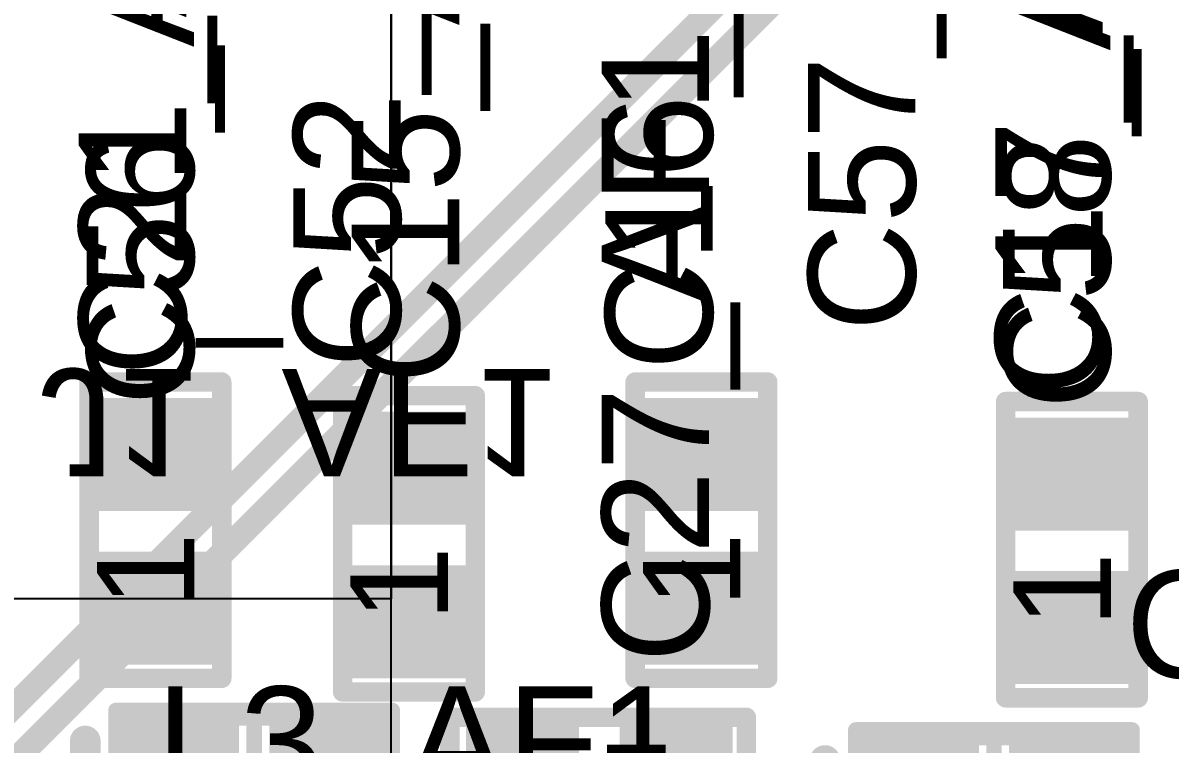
# Model space of a CAD drawing. Header units: inches. Extents: x -1.3 to 11.9, y -6.8 to 4.2.
# Drawn here: x 0.326 to 0.6202, y 1.8651 to 2.0501 of the extents above; entities that cross this region are included whole.
import ezdxf

# ---------------------------------------------------------------- set-up
doc = ezdxf.new("R2010")
doc.units = ezdxf.units.IN
doc.header["$MEASUREMENT"] = 0
for name, color, linetype in [('07_SIG3', 216, 'Continuous'), ('12_SIG4', 7, 'Continuous'), ('AB', 56, 'Continuous'), ('ASSY_DWG_INFO', 56, 'Continuous'), ('Bottom Overlay', 54, 'Continuous'), ('FAB', 56, 'Continuous'), ('Mechanical 13', 56, 'Continuous'), ('POT_INFO', 56, 'Continuous'), ('TOP', 1, 'Continuous'), ('Top Overlay', 2, 'Continuous'), ('Top Paste', 8, 'Continuous'), ('Top Solder', 216, 'Continuous')]:
    doc.layers.add(name, color=color, linetype=linetype)
doc.styles.add('Arial', font='', dxfattribs={"height": 0.2})
doc.styles.get('Arial').set_extended_font_data('Arial')

# ---------------------------------------------------------------- blocks, each defined once
blk = doc.blocks.new('C0402_251')
at = {"layer": 'TOP'}
for points in [[(-0.031, -0.0125), (-0.031, 0.0125), (-0.006, 0.0125), (-0.006, -0.0125)], [(0.0084, -0.0125), (0.0084, 0.0125), (0.0334, 0.0125), (0.0334, -0.0125)]]:
    blk.add_hatch(color=1, dxfattribs=at).paths.add_polyline_path(points)
at = {"layer": 'Top Paste'}
for points in [[(-0.031, -0.0125), (-0.031, 0.0125), (-0.006, 0.0125), (-0.006, -0.0125)], [(0.0084, -0.0125), (0.0084, 0.0125), (0.0334, 0.0125), (0.0334, -0.0125)]]:
    blk.add_hatch(color=8, dxfattribs=at).paths.add_polyline_path(points)
at = {"layer": 'Top Solder'}
for points in [[(-0.033, -0.0145), (-0.033, 0.0145), (-0.004, 0.0145), (-0.004, -0.0145)], [(0.0064, -0.0145), (0.0064, 0.0145), (0.0354, 0.0145), (0.0354, -0.0145)]]:
    blk.add_hatch(color=216, dxfattribs=at).paths.add_polyline_path(points)
at = {"layer": 'ASSY_DWG_INFO'}
for points in [[(-0.0365, 0.017, 0.005, 0.005, 0), (-0.0365, -0.017, 0.005, 0.005, 0)], [(0.0395, 0.017, 0.005, 0.005, 0), (-0.0365, 0.017, 0.005, 0.005, 0)], [(0.0395, 0.017, 0.005, 0.005, 0), (0.0395, -0.017, 0.005, 0.005, 0)], [(0.0395, -0.017, 0.005, 0.005, 0), (-0.0365, -0.017, 0.005, 0.005, 0)]]:
    blk.add_lwpolyline(points, format="xyseb", dxfattribs=at)
for points in [[(-0.03775, 0.017, 0.0025, 0.0025, 1), (-0.03525, 0.017, 0.0025, 0.0025, 1)], [(-0.03775, 0.017, 0.0025, 0.0025, 1), (-0.03525, 0.017, 0.0025, 0.0025, 1)], [(0.03825, 0.017, 0.0025, 0.0025, 1), (0.04075, 0.017, 0.0025, 0.0025, 1)], [(0.03825, 0.017, 0.0025, 0.0025, 1), (0.04075, 0.017, 0.0025, 0.0025, 1)], [(-0.03775, -0.017, 0.0025, 0.0025, 1), (-0.03525, -0.017, 0.0025, 0.0025, 1)], [(-0.03775, -0.017, 0.0025, 0.0025, 1), (-0.03525, -0.017, 0.0025, 0.0025, 1)], [(0.03825, -0.017, 0.0025, 0.0025, 1), (0.04075, -0.017, 0.0025, 0.0025, 1)], [(0.03825, -0.017, 0.0025, 0.0025, 1), (0.04075, -0.017, 0.0025, 0.0025, 1)]]:
    blk.add_lwpolyline(points, format="xyseb", close=True, dxfattribs=at)
at = {"layer": 'Top Overlay'}
for points in [[(0.0365, 0.017, 0.005, 0.005, 0), (-0.0365, 0.017, 0.005, 0.005, 0)], [(-0.0365, 0.017, 0.005, 0.005, 0), (-0.0365, -0.017, 0.005, 0.005, 0)], [(0.0395, 0.017, 0.005, 0.005, 0), (0.0365, 0.017, 0.005, 0.005, 0)], [(0.0395, 0.017, 0.005, 0.005, 0), (0.0395, -0.017, 0.005, 0.005, 0)], [(0.0395, -0.017, 0.005, 0.005, 0), (-0.0365, -0.017, 0.005, 0.005, 0)]]:
    blk.add_lwpolyline(points, format="xyseb", dxfattribs=at)
for points in [[(-0.03775, 0.017, 0.0025, 0.0025, 1), (-0.03525, 0.017, 0.0025, 0.0025, 1)], [(-0.03775, 0.017, 0.0025, 0.0025, 1), (-0.03525, 0.017, 0.0025, 0.0025, 1)], [(0.03525, 0.017, 0.0025, 0.0025, 1), (0.03775, 0.017, 0.0025, 0.0025, 1)], [(0.03525, 0.017, 0.0025, 0.0025, 1), (0.03775, 0.017, 0.0025, 0.0025, 1)], [(0.03825, 0.017, 0.0025, 0.0025, 1), (0.04075, 0.017, 0.0025, 0.0025, 1)], [(0.03825, 0.017, 0.0025, 0.0025, 1), (0.04075, 0.017, 0.0025, 0.0025, 1)], [(-0.03775, -0.017, 0.0025, 0.0025, 1), (-0.03525, -0.017, 0.0025, 0.0025, 1)], [(-0.03775, -0.017, 0.0025, 0.0025, 1), (-0.03525, -0.017, 0.0025, 0.0025, 1)], [(0.03825, -0.017, 0.0025, 0.0025, 1), (0.04075, -0.017, 0.0025, 0.0025, 1)], [(0.03825, -0.017, 0.0025, 0.0025, 1), (0.04075, -0.017, 0.0025, 0.0025, 1)]]:
    blk.add_lwpolyline(points, format="xyseb", close=True, dxfattribs=at)
at = {"layer": 'FAB', "style": 'Arial'}
blk.add_text('1', height=0.025, dxfattribs=at).set_placement((-0.0185, -0.01))
blk = doc.blocks.new('C0402_263')
at = {"layer": 'TOP'}
for points in [[(-0.031, -0.0125), (-0.031, 0.0125), (-0.006, 0.0125), (-0.006, -0.0125)], [(0.0084, -0.0125), (0.0084, 0.0125), (0.0334, 0.0125), (0.0334, -0.0125)]]:
    blk.add_hatch(color=1, dxfattribs=at).paths.add_polyline_path(points)
at = {"layer": 'Top Paste'}
for points in [[(-0.031, -0.0125), (-0.031, 0.0125), (-0.006, 0.0125), (-0.006, -0.0125)], [(0.0084, -0.0125), (0.0084, 0.0125), (0.0334, 0.0125), (0.0334, -0.0125)]]:
    blk.add_hatch(color=8, dxfattribs=at).paths.add_polyline_path(points)
at = {"layer": 'Top Solder'}
for points in [[(-0.033, -0.0145), (-0.033, 0.0145), (-0.004, 0.0145), (-0.004, -0.0145)], [(0.0064, -0.0145), (0.0064, 0.0145), (0.0354, 0.0145), (0.0354, -0.0145)]]:
    blk.add_hatch(color=216, dxfattribs=at).paths.add_polyline_path(points)
at = {"layer": 'ASSY_DWG_INFO'}
for points in [[(-0.0365, 0.017, 0.005, 0.005, 0), (-0.0365, -0.017, 0.005, 0.005, 0)], [(-0.0365, 0.017, 0.005, 0.005, 0), (0.0395, 0.017, 0.005, 0.005, 0)], [(0.0395, 0.017, 0.005, 0.005, 0), (0.0395, -0.017, 0.005, 0.005, 0)], [(-0.0365, -0.017, 0.005, 0.005, 0), (0.0395, -0.017, 0.005, 0.005, 0)]]:
    blk.add_lwpolyline(points, format="xyseb", dxfattribs=at)
for points in [[(-0.03775, 0.017, 0.0025, 0.0025, 1), (-0.03525, 0.017, 0.0025, 0.0025, 1)], [(-0.03775, 0.017, 0.0025, 0.0025, 1), (-0.03525, 0.017, 0.0025, 0.0025, 1)], [(0.03825, 0.017, 0.0025, 0.0025, 1), (0.04075, 0.017, 0.0025, 0.0025, 1)], [(0.03825, 0.017, 0.0025, 0.0025, 1), (0.04075, 0.017, 0.0025, 0.0025, 1)], [(-0.03775, -0.017, 0.0025, 0.0025, 1), (-0.03525, -0.017, 0.0025, 0.0025, 1)], [(-0.03775, -0.017, 0.0025, 0.0025, 1), (-0.03525, -0.017, 0.0025, 0.0025, 1)], [(0.03825, -0.017, 0.0025, 0.0025, 1), (0.04075, -0.017, 0.0025, 0.0025, 1)], [(0.03825, -0.017, 0.0025, 0.0025, 1), (0.04075, -0.017, 0.0025, 0.0025, 1)]]:
    blk.add_lwpolyline(points, format="xyseb", close=True, dxfattribs=at)
at = {"layer": 'Top Overlay'}
for points in [[(-0.0365, 0.017, 0.005, 0.005, 0), (0.0365, 0.017, 0.005, 0.005, 0)], [(-0.0365, 0.017, 0.005, 0.005, 0), (-0.0365, -0.017, 0.005, 0.005, 0)], [(0.0365, 0.017, 0.005, 0.005, 0), (0.0395, 0.017, 0.005, 0.005, 0)], [(0.0395, 0.017, 0.005, 0.005, 0), (0.0395, -0.017, 0.005, 0.005, 0)], [(-0.0365, -0.017, 0.005, 0.005, 0), (0.0395, -0.017, 0.005, 0.005, 0)]]:
    blk.add_lwpolyline(points, format="xyseb", dxfattribs=at)
for points in [[(-0.03775, 0.017, 0.0025, 0.0025, 1), (-0.03525, 0.017, 0.0025, 0.0025, 1)], [(-0.03775, 0.017, 0.0025, 0.0025, 1), (-0.03525, 0.017, 0.0025, 0.0025, 1)], [(0.03525, 0.017, 0.0025, 0.0025, 1), (0.03775, 0.017, 0.0025, 0.0025, 1)], [(0.03525, 0.017, 0.0025, 0.0025, 1), (0.03775, 0.017, 0.0025, 0.0025, 1)], [(0.03825, 0.017, 0.0025, 0.0025, 1), (0.04075, 0.017, 0.0025, 0.0025, 1)], [(0.03825, 0.017, 0.0025, 0.0025, 1), (0.04075, 0.017, 0.0025, 0.0025, 1)], [(-0.03775, -0.017, 0.0025, 0.0025, 1), (-0.03525, -0.017, 0.0025, 0.0025, 1)], [(-0.03775, -0.017, 0.0025, 0.0025, 1), (-0.03525, -0.017, 0.0025, 0.0025, 1)], [(0.03825, -0.017, 0.0025, 0.0025, 1), (0.04075, -0.017, 0.0025, 0.0025, 1)], [(0.03825, -0.017, 0.0025, 0.0025, 1), (0.04075, -0.017, 0.0025, 0.0025, 1)]]:
    blk.add_lwpolyline(points, format="xyseb", close=True, dxfattribs=at)
at = {"layer": 'FAB', "style": 'Arial'}
blk.add_text('1', height=0.025, dxfattribs=at).set_placement((-0.0185, -0.01))
blk = doc.blocks.new('C0402_271')
at = {"layer": 'TOP'}
for points in [[(-0.031, -0.0125), (-0.031, 0.0125), (-0.006, 0.0125), (-0.006, -0.0125)], [(0.0084, -0.0125), (0.0084, 0.0125), (0.0334, 0.0125), (0.0334, -0.0125)]]:
    blk.add_hatch(color=1, dxfattribs=at).paths.add_polyline_path(points)
at = {"layer": 'Top Paste'}
for points in [[(-0.031, -0.0125), (-0.031, 0.0125), (-0.006, 0.0125), (-0.006, -0.0125)], [(0.0084, -0.0125), (0.0084, 0.0125), (0.0334, 0.0125), (0.0334, -0.0125)]]:
    blk.add_hatch(color=8, dxfattribs=at).paths.add_polyline_path(points)
at = {"layer": 'Top Solder'}
for points in [[(-0.033, -0.0145), (-0.033, 0.0145), (-0.004, 0.0145), (-0.004, -0.0145)], [(0.0064, -0.0145), (0.0064, 0.0145), (0.0354, 0.0145), (0.0354, -0.0145)]]:
    blk.add_hatch(color=216, dxfattribs=at).paths.add_polyline_path(points)
at = {"layer": 'ASSY_DWG_INFO'}
for points in [[(-0.0365, 0.017, 0.005, 0.005, 0), (-0.0365, -0.017, 0.005, 0.005, 0)], [(-0.0365, 0.017, 0.005, 0.005, 0), (0.0395, 0.017, 0.005, 0.005, 0)], [(0.0395, 0.017, 0.005, 0.005, 0), (0.0395, -0.017, 0.005, 0.005, 0)], [(-0.0365, -0.017, 0.005, 0.005, 0), (0.0395, -0.017, 0.005, 0.005, 0)]]:
    blk.add_lwpolyline(points, format="xyseb", dxfattribs=at)
for points in [[(-0.03775, 0.017, 0.0025, 0.0025, 1), (-0.03525, 0.017, 0.0025, 0.0025, 1)], [(-0.03775, 0.017, 0.0025, 0.0025, 1), (-0.03525, 0.017, 0.0025, 0.0025, 1)], [(0.03825, 0.017, 0.0025, 0.0025, 1), (0.04075, 0.017, 0.0025, 0.0025, 1)], [(0.03825, 0.017, 0.0025, 0.0025, 1), (0.04075, 0.017, 0.0025, 0.0025, 1)], [(-0.03775, -0.017, 0.0025, 0.0025, 1), (-0.03525, -0.017, 0.0025, 0.0025, 1)], [(-0.03775, -0.017, 0.0025, 0.0025, 1), (-0.03525, -0.017, 0.0025, 0.0025, 1)], [(0.03825, -0.017, 0.0025, 0.0025, 1), (0.04075, -0.017, 0.0025, 0.0025, 1)], [(0.03825, -0.017, 0.0025, 0.0025, 1), (0.04075, -0.017, 0.0025, 0.0025, 1)]]:
    blk.add_lwpolyline(points, format="xyseb", close=True, dxfattribs=at)
at = {"layer": 'Top Overlay'}
for points in [[(-0.0365, 0.017, 0.005, 0.005, 0), (0.0365, 0.017, 0.005, 0.005, 0)], [(-0.0365, 0.017, 0.005, 0.005, 0), (-0.0365, -0.017, 0.005, 0.005, 0)], [(0.0365, 0.017, 0.005, 0.005, 0), (0.0395, 0.017, 0.005, 0.005, 0)], [(0.0395, 0.017, 0.005, 0.005, 0), (0.0395, -0.017, 0.005, 0.005, 0)], [(-0.0365, -0.017, 0.005, 0.005, 0), (0.0395, -0.017, 0.005, 0.005, 0)]]:
    blk.add_lwpolyline(points, format="xyseb", dxfattribs=at)
for points in [[(-0.03775, 0.017, 0.0025, 0.0025, 1), (-0.03525, 0.017, 0.0025, 0.0025, 1)], [(-0.03775, 0.017, 0.0025, 0.0025, 1), (-0.03525, 0.017, 0.0025, 0.0025, 1)], [(0.03525, 0.017, 0.0025, 0.0025, 1), (0.03775, 0.017, 0.0025, 0.0025, 1)], [(0.03525, 0.017, 0.0025, 0.0025, 1), (0.03775, 0.017, 0.0025, 0.0025, 1)], [(0.03825, 0.017, 0.0025, 0.0025, 1), (0.04075, 0.017, 0.0025, 0.0025, 1)], [(0.03825, 0.017, 0.0025, 0.0025, 1), (0.04075, 0.017, 0.0025, 0.0025, 1)], [(-0.03775, -0.017, 0.0025, 0.0025, 1), (-0.03525, -0.017, 0.0025, 0.0025, 1)], [(-0.03775, -0.017, 0.0025, 0.0025, 1), (-0.03525, -0.017, 0.0025, 0.0025, 1)], [(0.03825, -0.017, 0.0025, 0.0025, 1), (0.04075, -0.017, 0.0025, 0.0025, 1)], [(0.03825, -0.017, 0.0025, 0.0025, 1), (0.04075, -0.017, 0.0025, 0.0025, 1)]]:
    blk.add_lwpolyline(points, format="xyseb", close=True, dxfattribs=at)
at = {"layer": 'FAB', "style": 'Arial'}
blk.add_text('1', height=0.025, dxfattribs=at).set_placement((-0.0185, -0.01))
blk = doc.blocks.new('C0402_273')
at = {"layer": 'TOP'}
for points in [[(-0.031, -0.0125), (-0.031, 0.0125), (-0.006, 0.0125), (-0.006, -0.0125)], [(0.0084, -0.0125), (0.0084, 0.0125), (0.0334, 0.0125), (0.0334, -0.0125)]]:
    blk.add_hatch(color=1, dxfattribs=at).paths.add_polyline_path(points)
at = {"layer": 'Top Paste'}
for points in [[(-0.031, -0.0125), (-0.031, 0.0125), (-0.006, 0.0125), (-0.006, -0.0125)], [(0.0084, -0.0125), (0.0084, 0.0125), (0.0334, 0.0125), (0.0334, -0.0125)]]:
    blk.add_hatch(color=8, dxfattribs=at).paths.add_polyline_path(points)
at = {"layer": 'Top Solder'}
for points in [[(-0.033, -0.0145), (-0.033, 0.0145), (-0.004, 0.0145), (-0.004, -0.0145)], [(0.0064, -0.0145), (0.0064, 0.0145), (0.0354, 0.0145), (0.0354, -0.0145)]]:
    blk.add_hatch(color=216, dxfattribs=at).paths.add_polyline_path(points)
at = {"layer": 'ASSY_DWG_INFO'}
for points in [[(-0.0365, 0.017, 0.005, 0.005, 0), (-0.0365, -0.017, 0.005, 0.005, 0)], [(-0.0365, 0.017, 0.005, 0.005, 0), (0.0395, 0.017, 0.005, 0.005, 0)], [(0.0395, 0.017, 0.005, 0.005, 0), (0.0395, -0.017, 0.005, 0.005, 0)], [(-0.0365, -0.017, 0.005, 0.005, 0), (0.0395, -0.017, 0.005, 0.005, 0)]]:
    blk.add_lwpolyline(points, format="xyseb", dxfattribs=at)
for points in [[(-0.03775, 0.017, 0.0025, 0.0025, 1), (-0.03525, 0.017, 0.0025, 0.0025, 1)], [(-0.03775, 0.017, 0.0025, 0.0025, 1), (-0.03525, 0.017, 0.0025, 0.0025, 1)], [(0.03825, 0.017, 0.0025, 0.0025, 1), (0.04075, 0.017, 0.0025, 0.0025, 1)], [(0.03825, 0.017, 0.0025, 0.0025, 1), (0.04075, 0.017, 0.0025, 0.0025, 1)], [(-0.03775, -0.017, 0.0025, 0.0025, 1), (-0.03525, -0.017, 0.0025, 0.0025, 1)], [(-0.03775, -0.017, 0.0025, 0.0025, 1), (-0.03525, -0.017, 0.0025, 0.0025, 1)], [(0.03825, -0.017, 0.0025, 0.0025, 1), (0.04075, -0.017, 0.0025, 0.0025, 1)], [(0.03825, -0.017, 0.0025, 0.0025, 1), (0.04075, -0.017, 0.0025, 0.0025, 1)]]:
    blk.add_lwpolyline(points, format="xyseb", close=True, dxfattribs=at)
at = {"layer": 'Top Overlay'}
for points in [[(-0.0365, 0.017, 0.005, 0.005, 0), (0.0365, 0.017, 0.005, 0.005, 0)], [(-0.0365, 0.017, 0.005, 0.005, 0), (-0.0365, -0.017, 0.005, 0.005, 0)], [(0.0365, 0.017, 0.005, 0.005, 0), (0.0395, 0.017, 0.005, 0.005, 0)], [(0.0395, 0.017, 0.005, 0.005, 0), (0.0395, -0.017, 0.005, 0.005, 0)], [(-0.0365, -0.017, 0.005, 0.005, 0), (0.0395, -0.017, 0.005, 0.005, 0)]]:
    blk.add_lwpolyline(points, format="xyseb", dxfattribs=at)
for points in [[(-0.03775, 0.017, 0.0025, 0.0025, 1), (-0.03525, 0.017, 0.0025, 0.0025, 1)], [(-0.03775, 0.017, 0.0025, 0.0025, 1), (-0.03525, 0.017, 0.0025, 0.0025, 1)], [(0.03525, 0.017, 0.0025, 0.0025, 1), (0.03775, 0.017, 0.0025, 0.0025, 1)], [(0.03525, 0.017, 0.0025, 0.0025, 1), (0.03775, 0.017, 0.0025, 0.0025, 1)], [(0.03825, 0.017, 0.0025, 0.0025, 1), (0.04075, 0.017, 0.0025, 0.0025, 1)], [(0.03825, 0.017, 0.0025, 0.0025, 1), (0.04075, 0.017, 0.0025, 0.0025, 1)], [(-0.03775, -0.017, 0.0025, 0.0025, 1), (-0.03525, -0.017, 0.0025, 0.0025, 1)], [(-0.03775, -0.017, 0.0025, 0.0025, 1), (-0.03525, -0.017, 0.0025, 0.0025, 1)], [(0.03825, -0.017, 0.0025, 0.0025, 1), (0.04075, -0.017, 0.0025, 0.0025, 1)], [(0.03825, -0.017, 0.0025, 0.0025, 1), (0.04075, -0.017, 0.0025, 0.0025, 1)]]:
    blk.add_lwpolyline(points, format="xyseb", close=True, dxfattribs=at)
at = {"layer": 'FAB', "style": 'Arial'}
blk.add_text('1', height=0.025, dxfattribs=at).set_placement((-0.0185, -0.01))
blk = doc.blocks.new('C0402_275')
at = {"layer": 'TOP'}
for points in [[(-0.031, -0.0125), (-0.031, 0.0125), (-0.006, 0.0125), (-0.006, -0.0125)], [(0.0084, -0.0125), (0.0084, 0.0125), (0.0334, 0.0125), (0.0334, -0.0125)]]:
    blk.add_hatch(color=1, dxfattribs=at).paths.add_polyline_path(points)
at = {"layer": 'Top Paste'}
for points in [[(-0.031, -0.0125), (-0.031, 0.0125), (-0.006, 0.0125), (-0.006, -0.0125)], [(0.0084, -0.0125), (0.0084, 0.0125), (0.0334, 0.0125), (0.0334, -0.0125)]]:
    blk.add_hatch(color=8, dxfattribs=at).paths.add_polyline_path(points)
at = {"layer": 'Top Solder'}
for points in [[(-0.033, -0.0145), (-0.033, 0.0145), (-0.004, 0.0145), (-0.004, -0.0145)], [(0.0064, -0.0145), (0.0064, 0.0145), (0.0354, 0.0145), (0.0354, -0.0145)]]:
    blk.add_hatch(color=216, dxfattribs=at).paths.add_polyline_path(points)
at = {"layer": 'ASSY_DWG_INFO'}
for points in [[(-0.0365, 0.017, 0.005, 0.005, 0), (-0.0365, -0.017, 0.005, 0.005, 0)], [(-0.0365, 0.017, 0.005, 0.005, 0), (0.0395, 0.017, 0.005, 0.005, 0)], [(0.0395, 0.017, 0.005, 0.005, 0), (0.0395, -0.017, 0.005, 0.005, 0)], [(-0.0365, -0.017, 0.005, 0.005, 0), (0.0395, -0.017, 0.005, 0.005, 0)]]:
    blk.add_lwpolyline(points, format="xyseb", dxfattribs=at)
for points in [[(-0.03775, 0.017, 0.0025, 0.0025, 1), (-0.03525, 0.017, 0.0025, 0.0025, 1)], [(-0.03775, 0.017, 0.0025, 0.0025, 1), (-0.03525, 0.017, 0.0025, 0.0025, 1)], [(0.03825, 0.017, 0.0025, 0.0025, 1), (0.04075, 0.017, 0.0025, 0.0025, 1)], [(0.03825, 0.017, 0.0025, 0.0025, 1), (0.04075, 0.017, 0.0025, 0.0025, 1)], [(-0.03775, -0.017, 0.0025, 0.0025, 1), (-0.03525, -0.017, 0.0025, 0.0025, 1)], [(-0.03775, -0.017, 0.0025, 0.0025, 1), (-0.03525, -0.017, 0.0025, 0.0025, 1)], [(0.03825, -0.017, 0.0025, 0.0025, 1), (0.04075, -0.017, 0.0025, 0.0025, 1)], [(0.03825, -0.017, 0.0025, 0.0025, 1), (0.04075, -0.017, 0.0025, 0.0025, 1)]]:
    blk.add_lwpolyline(points, format="xyseb", close=True, dxfattribs=at)
at = {"layer": 'Top Overlay'}
for points in [[(-0.0365, 0.017, 0.005, 0.005, 0), (0.0365, 0.017, 0.005, 0.005, 0)], [(-0.0365, 0.017, 0.005, 0.005, 0), (-0.0365, -0.017, 0.005, 0.005, 0)], [(0.0365, 0.017, 0.005, 0.005, 0), (0.0395, 0.017, 0.005, 0.005, 0)], [(0.0395, 0.017, 0.005, 0.005, 0), (0.0395, -0.017, 0.005, 0.005, 0)], [(-0.0365, -0.017, 0.005, 0.005, 0), (0.0395, -0.017, 0.005, 0.005, 0)]]:
    blk.add_lwpolyline(points, format="xyseb", dxfattribs=at)
for points in [[(-0.03775, 0.017, 0.0025, 0.0025, 1), (-0.03525, 0.017, 0.0025, 0.0025, 1)], [(-0.03775, 0.017, 0.0025, 0.0025, 1), (-0.03525, 0.017, 0.0025, 0.0025, 1)], [(0.03525, 0.017, 0.0025, 0.0025, 1), (0.03775, 0.017, 0.0025, 0.0025, 1)], [(0.03525, 0.017, 0.0025, 0.0025, 1), (0.03775, 0.017, 0.0025, 0.0025, 1)], [(0.03825, 0.017, 0.0025, 0.0025, 1), (0.04075, 0.017, 0.0025, 0.0025, 1)], [(0.03825, 0.017, 0.0025, 0.0025, 1), (0.04075, 0.017, 0.0025, 0.0025, 1)], [(-0.03775, -0.017, 0.0025, 0.0025, 1), (-0.03525, -0.017, 0.0025, 0.0025, 1)], [(-0.03775, -0.017, 0.0025, 0.0025, 1), (-0.03525, -0.017, 0.0025, 0.0025, 1)], [(0.03825, -0.017, 0.0025, 0.0025, 1), (0.04075, -0.017, 0.0025, 0.0025, 1)], [(0.03825, -0.017, 0.0025, 0.0025, 1), (0.04075, -0.017, 0.0025, 0.0025, 1)]]:
    blk.add_lwpolyline(points, format="xyseb", close=True, dxfattribs=at)
at = {"layer": 'FAB', "style": 'Arial'}
blk.add_text('1', height=0.025, dxfattribs=at).set_placement((-0.0185, -0.01))
blk = doc.blocks.new('CONN_SMA_J_P_H_RA_TH1_SAI_328')
at = {"layer": 'AB'}
for p, q in [((-0.263, -0.263), (-0.263, 0.586)), ((0.263, -0.263), (-0.263, -0.263))]:
    blk.add_line(p, q, dxfattribs=at)
blk = doc.blocks.new('CONN_SMA_J_P_H_RA_TH1_SAI_B_334')
at = {"layer": 'AB'}
blk.add_line((0.263, 0.263), (-0.263, 0.263), dxfattribs=at)
blk = doc.blocks.new('0402_A_379')
at = {"layer": 'TOP'}
for points in [[(-0.0315, -0.00984), (-0.0315, 0.00984), (-0.00787, 0.00984), (-0.00787, -0.00984)], [(0.00787, -0.00984), (0.00787, 0.00984), (0.0315, 0.00984), (0.0315, -0.00984)]]:
    blk.add_hatch(color=1, dxfattribs=at).paths.add_polyline_path(points)
at = {"layer": 'Top Paste'}
for points in [[(-0.0315, -0.00984), (-0.0315, 0.00984), (-0.00787, 0.00984), (-0.00787, -0.00984)], [(0.00787, -0.00984), (0.00787, 0.00984), (0.0315, 0.00984), (0.0315, -0.00984)]]:
    blk.add_hatch(color=8, dxfattribs=at).paths.add_polyline_path(points)
at = {"layer": 'Top Solder'}
for points in [[(-0.0355, -0.01384), (-0.0355, 0.01384), (-0.00387, 0.01384), (-0.00387, -0.01384)], [(0.00387, -0.01384), (0.00387, 0.01384), (0.0355, 0.01384), (0.0355, -0.01384)]]:
    blk.add_hatch(color=216, dxfattribs=at).paths.add_polyline_path(points)
at = {"layer": 'Mechanical 13'}
for points in [[(-0.02165, -0.01181, 0.00394, 0.00394, 0), (-0.02165, 0.01181, 0.00394, 0.00394, 0)], [(-0.02165, 0.01181, 0.00394, 0.00394, 0), (0.02165, 0.01181, 0.00394, 0.00394, 0)], [(0.02165, -0.01181, 0.00394, 0.00394, 0), (0.02165, 0.01181, 0.00394, 0.00394, 0)], [(-0.02165, -0.01181, 0.00394, 0.00394, 0), (0.02165, -0.01181, 0.00394, 0.00394, 0)]]:
    blk.add_lwpolyline(points, format="xyseb", dxfattribs=at)
for points in [[(-0.02264, 0.01181, 0.00197, 0.00197, 1), (-0.02067, 0.01181, 0.00197, 0.00197, 1)], [(-0.02264, 0.01181, 0.00197, 0.00197, 1), (-0.02067, 0.01181, 0.00197, 0.00197, 1)], [(0.02067, 0.01181, 0.00197, 0.00197, 1), (0.02264, 0.01181, 0.00197, 0.00197, 1)], [(0.02067, 0.01181, 0.00197, 0.00197, 1), (0.02264, 0.01181, 0.00197, 0.00197, 1)], [(-0.02264, -0.01181, 0.00197, 0.00197, 1), (-0.02067, -0.01181, 0.00197, 0.00197, 1)], [(-0.02264, -0.01181, 0.00197, 0.00197, 1), (-0.02067, -0.01181, 0.00197, 0.00197, 1)], [(0.02067, -0.01181, 0.00197, 0.00197, 1), (0.02264, -0.01181, 0.00197, 0.00197, 1)], [(0.02067, -0.01181, 0.00197, 0.00197, 1), (0.02264, -0.01181, 0.00197, 0.00197, 1)]]:
    blk.add_lwpolyline(points, format="xyseb", close=True, dxfattribs=at)
at = {"layer": 'POT_INFO'}
for points in [[(-0.03543, -0.01378, 0.00394, 0.00394, 0), (-0.03543, 0.01378, 0.00394, 0.00394, 0)], [(-0.03543, 0.01378, 0.00394, 0.00394, 0), (0.03543, 0.01378, 0.00394, 0.00394, 0)], [(0.03543, -0.01378, 0.00394, 0.00394, 0), (0.03543, 0.01378, 0.00394, 0.00394, 0)], [(0, -0.01181, 0.00394, 0.00394, 0), (0, 0.01181, 0.00394, 0.00394, 0)], [(-0.01181, 0, 0.00394, 0.00394, 0), (0.01181, 0, 0.00394, 0.00394, 0)], [(-0.03543, -0.01378, 0.00394, 0.00394, 0), (0.03543, -0.01378, 0.00394, 0.00394, 0)]]:
    blk.add_lwpolyline(points, format="xyseb", dxfattribs=at)
for points in [[(-0.03642, 0.01378, 0.00197, 0.00197, 1), (-0.03445, 0.01378, 0.00197, 0.00197, 1)], [(-0.03642, 0.01378, 0.00197, 0.00197, 1), (-0.03445, 0.01378, 0.00197, 0.00197, 1)], [(0.03445, 0.01378, 0.00197, 0.00197, 1), (0.03642, 0.01378, 0.00197, 0.00197, 1)], [(0.03445, 0.01378, 0.00197, 0.00197, 1), (0.03642, 0.01378, 0.00197, 0.00197, 1)], [(-0.00098, 0.01181, 0.00197, 0.00197, 1), (0.00098, 0.01181, 0.00197, 0.00197, 1)], [(-0.0128, 0, 0.00197, 0.00197, 1), (-0.01083, 0, 0.00197, 0.00197, 1)], [(0.01083, 0, 0.00197, 0.00197, 1), (0.0128, 0, 0.00197, 0.00197, 1)], [(-0.00098, -0.01181, 0.00197, 0.00197, 1), (0.00098, -0.01181, 0.00197, 0.00197, 1)], [(-0.03642, -0.01378, 0.00197, 0.00197, 1), (-0.03445, -0.01378, 0.00197, 0.00197, 1)], [(-0.03642, -0.01378, 0.00197, 0.00197, 1), (-0.03445, -0.01378, 0.00197, 0.00197, 1)], [(0.03445, -0.01378, 0.00197, 0.00197, 1), (0.03642, -0.01378, 0.00197, 0.00197, 1)], [(0.03445, -0.01378, 0.00197, 0.00197, 1), (0.03642, -0.01378, 0.00197, 0.00197, 1)]]:
    blk.add_lwpolyline(points, format="xyseb", close=True, dxfattribs=at)
at = {"layer": 'Top Overlay'}
blk.add_lwpolyline([(-0.04331, -0.00591, 0.00787, 0.00787, 0), (-0.04331, 0.00591, 0.00787, 0.00787, 0)], format="xyseb", dxfattribs=at)
for points in [[(-0.04528, 0.00591, 0.00394, 0.00394, 1), (-0.04134, 0.00591, 0.00394, 0.00394, 1)], [(-0.04528, -0.00591, 0.00394, 0.00394, 1), (-0.04134, -0.00591, 0.00394, 0.00394, 1)]]:
    blk.add_lwpolyline(points, format="xyseb", close=True, dxfattribs=at)
blk = doc.blocks.new('0402_A_381')
at = {"layer": 'TOP'}
for points in [[(-0.0315, -0.00984), (-0.0315, 0.00984), (-0.00787, 0.00984), (-0.00787, -0.00984)], [(0.00787, -0.00984), (0.00787, 0.00984), (0.0315, 0.00984), (0.0315, -0.00984)]]:
    blk.add_hatch(color=1, dxfattribs=at).paths.add_polyline_path(points)
at = {"layer": 'Top Paste'}
for points in [[(-0.0315, -0.00984), (-0.0315, 0.00984), (-0.00787, 0.00984), (-0.00787, -0.00984)], [(0.00787, -0.00984), (0.00787, 0.00984), (0.0315, 0.00984), (0.0315, -0.00984)]]:
    blk.add_hatch(color=8, dxfattribs=at).paths.add_polyline_path(points)
at = {"layer": 'Top Solder'}
for points in [[(-0.0355, -0.01384), (-0.0355, 0.01384), (-0.00387, 0.01384), (-0.00387, -0.01384)], [(0.00387, -0.01384), (0.00387, 0.01384), (0.0355, 0.01384), (0.0355, -0.01384)]]:
    blk.add_hatch(color=216, dxfattribs=at).paths.add_polyline_path(points)
at = {"layer": 'Mechanical 13'}
for points in [[(-0.02165, -0.01181, 0.00394, 0.00394, 0), (-0.02165, 0.01181, 0.00394, 0.00394, 0)], [(-0.02165, 0.01181, 0.00394, 0.00394, 0), (0.02165, 0.01181, 0.00394, 0.00394, 0)], [(0.02165, -0.01181, 0.00394, 0.00394, 0), (0.02165, 0.01181, 0.00394, 0.00394, 0)], [(-0.02165, -0.01181, 0.00394, 0.00394, 0), (0.02165, -0.01181, 0.00394, 0.00394, 0)]]:
    blk.add_lwpolyline(points, format="xyseb", dxfattribs=at)
for points in [[(-0.02264, 0.01181, 0.00197, 0.00197, 1), (-0.02067, 0.01181, 0.00197, 0.00197, 1)], [(-0.02264, 0.01181, 0.00197, 0.00197, 1), (-0.02067, 0.01181, 0.00197, 0.00197, 1)], [(0.02067, 0.01181, 0.00197, 0.00197, 1), (0.02264, 0.01181, 0.00197, 0.00197, 1)], [(0.02067, 0.01181, 0.00197, 0.00197, 1), (0.02264, 0.01181, 0.00197, 0.00197, 1)], [(-0.02264, -0.01181, 0.00197, 0.00197, 1), (-0.02067, -0.01181, 0.00197, 0.00197, 1)], [(-0.02264, -0.01181, 0.00197, 0.00197, 1), (-0.02067, -0.01181, 0.00197, 0.00197, 1)], [(0.02067, -0.01181, 0.00197, 0.00197, 1), (0.02264, -0.01181, 0.00197, 0.00197, 1)], [(0.02067, -0.01181, 0.00197, 0.00197, 1), (0.02264, -0.01181, 0.00197, 0.00197, 1)]]:
    blk.add_lwpolyline(points, format="xyseb", close=True, dxfattribs=at)
at = {"layer": 'POT_INFO'}
for points in [[(-0.03543, -0.01378, 0.00394, 0.00394, 0), (-0.03543, 0.01378, 0.00394, 0.00394, 0)], [(-0.03543, 0.01378, 0.00394, 0.00394, 0), (0.03543, 0.01378, 0.00394, 0.00394, 0)], [(0.03543, -0.01378, 0.00394, 0.00394, 0), (0.03543, 0.01378, 0.00394, 0.00394, 0)], [(0, -0.01181, 0.00394, 0.00394, 0), (0, 0.01181, 0.00394, 0.00394, 0)], [(-0.01181, 0, 0.00394, 0.00394, 0), (0.01181, 0, 0.00394, 0.00394, 0)], [(-0.03543, -0.01378, 0.00394, 0.00394, 0), (0.03543, -0.01378, 0.00394, 0.00394, 0)]]:
    blk.add_lwpolyline(points, format="xyseb", dxfattribs=at)
for points in [[(-0.03642, 0.01378, 0.00197, 0.00197, 1), (-0.03445, 0.01378, 0.00197, 0.00197, 1)], [(-0.03642, 0.01378, 0.00197, 0.00197, 1), (-0.03445, 0.01378, 0.00197, 0.00197, 1)], [(0.03445, 0.01378, 0.00197, 0.00197, 1), (0.03642, 0.01378, 0.00197, 0.00197, 1)], [(0.03445, 0.01378, 0.00197, 0.00197, 1), (0.03642, 0.01378, 0.00197, 0.00197, 1)], [(-0.00098, 0.01181, 0.00197, 0.00197, 1), (0.00098, 0.01181, 0.00197, 0.00197, 1)], [(-0.0128, 0, 0.00197, 0.00197, 1), (-0.01083, 0, 0.00197, 0.00197, 1)], [(0.01083, 0, 0.00197, 0.00197, 1), (0.0128, 0, 0.00197, 0.00197, 1)], [(-0.00098, -0.01181, 0.00197, 0.00197, 1), (0.00098, -0.01181, 0.00197, 0.00197, 1)], [(-0.03642, -0.01378, 0.00197, 0.00197, 1), (-0.03445, -0.01378, 0.00197, 0.00197, 1)], [(-0.03642, -0.01378, 0.00197, 0.00197, 1), (-0.03445, -0.01378, 0.00197, 0.00197, 1)], [(0.03445, -0.01378, 0.00197, 0.00197, 1), (0.03642, -0.01378, 0.00197, 0.00197, 1)], [(0.03445, -0.01378, 0.00197, 0.00197, 1), (0.03642, -0.01378, 0.00197, 0.00197, 1)]]:
    blk.add_lwpolyline(points, format="xyseb", close=True, dxfattribs=at)
at = {"layer": 'Top Overlay'}
blk.add_lwpolyline([(-0.04331, -0.00591, 0.00787, 0.00787, 0), (-0.04331, 0.00591, 0.00787, 0.00787, 0)], format="xyseb", dxfattribs=at)
for points in [[(-0.04528, 0.00591, 0.00394, 0.00394, 1), (-0.04134, 0.00591, 0.00394, 0.00394, 1)], [(-0.04528, -0.00591, 0.00394, 0.00394, 1), (-0.04134, -0.00591, 0.00394, 0.00394, 1)]]:
    blk.add_lwpolyline(points, format="xyseb", close=True, dxfattribs=at)

msp = doc.modelspace()

# ---------------------------------------------------------------- linework, layer by layer
at = {"layer": '07_SIG3'}
for points in [[(0.31186, 1.861, 0.0035, 0.0035, 0), (0.70586, 2.255, 0.0035, 0.0035, 0)], [(0.316, 1.851, 0.0035, 0.0035, 0), (0.71, 2.245, 0.0035, 0.0035, 0)]]:
    msp.add_lwpolyline(points, format="xyseb", dxfattribs=at)
at = {"layer": '12_SIG4'}
for points in [[(0.243, 1.79614, 0.0035, 0.0035, 0), (0.63886, 2.192, 0.0035, 0.0035, 0)], [(0.253, 1.792, 0.0035, 0.0035, 0), (0.643, 2.182, 0.0035, 0.0035, 0)]]:
    msp.add_lwpolyline(points, format="xyseb", dxfattribs=at)

# ---------------------------------------------------------------- block references
for name, p, rotation in [('CONN_SMA_J_P_H_RA_TH1_SAI_328', (0.15748, 2.16535), 90), ('CONN_SMA_J_P_H_RA_TH1_SAI_B_334', (0.15748, 1.81102), 270), ('C0402_263', (0.36, 1.9185), 90), ('C0402_273', (0.5, 1.9185), 90), ('C0402_275', (0.425, 1.915), 90), ('C0402_271', (0.595, 1.9135), 90), ('C0402_251', (0.475, 1.855), 180)]:
    msp.add_blockref(name, p, dxfattribs=dict(rotation=rotation))
for name, p in [('0402_A_381', (0.38531, 1.86)), ('0402_A_379', (0.575, 1.855))]:
    msp.add_blockref(name, p)

# ---------------------------------------------------------------- texts
at = {"layer": 'Bottom Overlay', "style": 'Arial', "text_generation_flag": 2}
msp.add_text('J1_AF1', height=0.027559, rotation=180, dxfattribs=at).set_placement((0.33026, 1.96138))
at = {"layer": 'Top Overlay', "style": 'Arial'}
for s, p in [('C57_AF1', (0.55488, 1.97101)), ('C52_AF1', (0.42288, 1.96161)), ('C16_AF1', (0.50288, 1.96101)), ('C21_AF1', (0.36788, 1.95951)), ('C15_AF1', (0.43788, 1.95751)), ('C17_AF1', (0.60288, 1.95451)), ('C56_AF1', (0.36988, 1.95191)), ('C58_AF1', (0.60488, 1.95101)), ('C27_AF1', (0.50198, 1.88601))]:
    msp.add_text(s, height=0.027559, rotation=90, dxfattribs=at).set_placement(p)
for s, p in [('C66_RF_SW1', (0.60874, 1.88212)), ('L3_AF1', (0.36017, 1.85236))]:
    msp.add_text(s, height=0.027559, dxfattribs=at).set_placement(p)

doc.saveas('drawing.dxf')
